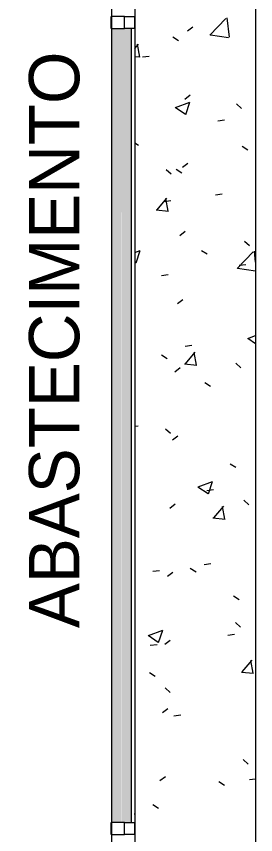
# Model space of a CAD drawing. Header units: metres. Extents: x 15 to 69.3, y -12.4 to 16.4.
# Drawn here: x 24.928 to 25.225, y 0.992 to 2.008 of the extents above; entities that cross this region are included whole.
import ezdxf

# ---------------------------------------------------------------- set-up
doc = ezdxf.new("R2010")
doc.units = ezdxf.units.M
for name, color, linetype, lineweight in [('G-ANNO-TEXT', 7, 'Continuous', 5), ('P-PIPE', 7, 'Continuous', 5), ('S-COLS', 7, 'Continuous', 5)]:
    doc.layers.add(name, color=color, linetype=linetype, lineweight=lineweight)
doc.styles.add('Century Gothic_3', font='GOTHIC.TTF', dxfattribs={"height": 0.0625})

# ---------------------------------------------------------------- blocks, each defined once
blk = doc.blocks.new('Pilar retangular - 15 x 30 cm-V17-AA')
at = {"layer": 'S-COLS', "true_color": 0xeaeaea}
h = blk.add_hatch(dxfattribs=at)
h.set_pattern_fill('FP_4', color=254, style=0, pattern_type=2)
h.set_pattern_definition([(50, (-13.363, 1.373), (0.1821895, -0.015938), [0.01905, -0.20955]), (355, (-13.363, 1.373), (-0.035242, 0.191059), [0.01524, -0.16764]), (100.451, (-13.348, 1.371), (0.146942, 0.17512), [0.01619, -0.17809]), (46.184, (-13.363, 1.423), (0.271077, -0.042045), [0.02857, -0.31432]), (96.636, (-13.34, 1.42), (0.237407, 0.247433), [0.02429, -0.26714]), (351.184, (-13.363, 1.423), (0.237406, 0.247428), [0.02286, -0.25146]), (21, (-13.338, 1.411), (0.15162, -0.102267), [0.01905, -0.20955]), (326, (-13.338, 1.411), (0.061803, 0.18419), [0.01524, -0.16764]), (71.451, (-13.325, 1.402), (0.213418, 0.081924), [0.01619, -0.17809]), (37.5, (-13.363, 1.373), (0.0030864, 0.084551), [0.00838, -0.15723, 0.00838, -0.1618, -0.16827]), (37.5, (-13.363, 1.373), (0.0030864, 0.084551), [-0.33579, 0.00838, -0.15989]), (7.5, (-13.363, 1.373), (0.0668157, 0.1001782), [0.00838, -0.08865, 0.00838, -0.15342, -0.06413]), (7.5, (-13.363, 1.373), (0.0668157, 0.1001782), [-0.25883, 0.00838, -0.05575]), (327.5, (-13.42, 1.373), (0.1355866, -0.0057276), [0.00838, -0.05512, 0.00838, -0.18974, -0.26289]), (327.5, (-13.42, 1.373), (0.1355866, -0.0057276), [-0.26162, 0.00838, -0.25451]), (317.5, (-13.445, 1.373), (0.148125, 0.025429), [0.00838, -0.07417, 0.00838, -0.12319, -0.18669]), (317.5, (-13.445, 1.373), (0.148125, 0.025429), [-0.21412, 0.00838, -0.17831])])
h.paths.add_polyline_path([(-15.4652, 0), (-15.4278, 0), (-15.4278, 2.45), (-15.5778, 2.45), (-15.5778, 0)])
h.paths.add_polyline_path([(-15.4278, 2.75), (-15.4278, 2.76), (-15.5778, 2.76), (-15.5778, 2.75), (-15.4652, 2.75)])
at = {"layer": 'S-COLS', "color": 253, "true_color": 0xaaaaaa}
for p, q in [((-15.5778, 2.45), (-15.5778, 0.6)), ((-15.4278, 2.45), (-15.4278, 0))]:
    blk.add_line(p, q, dxfattribs=at)
blk = doc.blocks.new('PVC Marrom Soldável_Abraçadeira - Abraçadeira_DN20mm e DN25mm-3601950-AA')
at = {"layer": 'P-PIPE'}
for p, q in [((-15.5904, 1.0075), (-15.6069, 1.0075)), ((-15.6069, 0.9925), (-15.6069, 1.0075)), ((-15.5904, 1.0075), (-15.5778, 1.0075)), ((-15.5904, 0.9925), (-15.5904, 1.0075)), ((-15.5778, 0.9925), (-15.5778, 1.0075)), ((-15.6069, 0.9925), (-15.5904, 0.9925)), ((-15.5778, 0.9925), (-15.5904, 0.9925))]:
    blk.add_line(p, q, dxfattribs=at)
blk = doc.blocks.new('PVC Marrom Soldável_Abraçadeira - Abraçadeira_DN20mm e DN25mm-V38-AA')
at = {"layer": 'P-PIPE'}
for p, q in [((-15.5904, 2.0075), (-15.6069, 2.0075)), ((-15.6069, 1.9925), (-15.6069, 2.0075)), ((-15.5904, 2.0075), (-15.5778, 2.0075)), ((-15.5904, 1.9925), (-15.5904, 2.0075)), ((-15.5778, 1.9925), (-15.5778, 2.0075)), ((-15.6069, 1.9925), (-15.5904, 1.9925)), ((-15.5778, 1.9925), (-15.5904, 1.9925))]:
    blk.add_line(p, q, dxfattribs=at)

msp = doc.modelspace()

# ---------------------------------------------------------------- hatches: boundary and pattern name
at = {"layer": 'P-PIPE', "true_color": 0x00ffff}
for points in [[(25.0463, 1.0075), (25.0588, 1.0075), (25.0588, 1.9925), (25.0463, 1.9925), (25.0463, 1.0564)], [(25.0709, 1.0075), (25.0713, 1.0075), (25.0713, 1.9925), (25.0588, 1.9925), (25.0591, 1.0075), (25.0709, 1.0075)]]:
    msp.add_hatch(color=4, dxfattribs=at).paths.add_polyline_path(points)

# ---------------------------------------------------------------- linework, layer by layer
at = {"layer": 'P-PIPE'}
for p, q in [((25.0463, 3.4396), (25.0463, -0.2846)), ((25.0713, 1.0075), (25.0713, 1.9925))]:
    msp.add_line(p, q, dxfattribs=at)

# ---------------------------------------------------------------- block references
for name in ['PVC Marrom Soldável_Abraçadeira - Abraçadeira_DN20mm e DN25mm-V38-AA', 'PVC Marrom Soldável_Abraçadeira - Abraçadeira_DN20mm e DN25mm-3601950-AA']:
    msp.add_blockref(name, (40.6531, 0), dxfattribs=at)
at = {"layer": 'S-COLS', "color": 253, "true_color": 0xaaaaaa}
msp.add_blockref('Pilar retangular - 15 x 30 cm-V17-AA', (40.6531, 0), dxfattribs=at)

# ---------------------------------------------------------------- texts
at = {"layer": 'G-ANNO-TEXT', "insert": (24.944, 1.2487), "char_height": 0.0625, "width": 0.843776, "attachment_point": 1, "rotation": 90, "style": 'Century Gothic_3', "bg_fill": 3, "box_fill_scale": 1.25, "bg_fill_color": 256, "bg_fill_true_color": 13158600, "bg_fill_transparency": 0}
msp.add_mtext('ABASTECIMENTO', dxfattribs=at)

doc.saveas('drawing.dxf')
